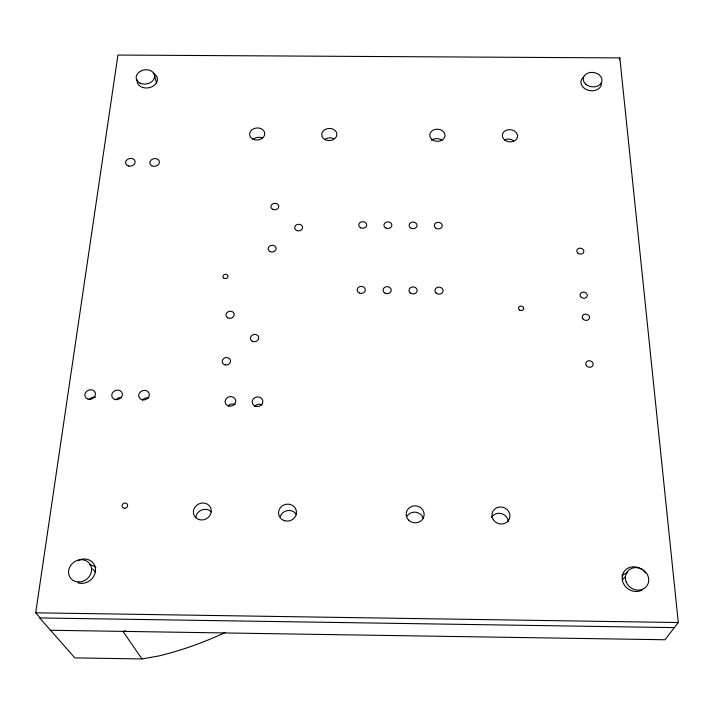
<?xml version="1.0" encoding="UTF-8"?>
<svg xmlns="http://www.w3.org/2000/svg" width="714" height="714" viewBox="0 0 714 714"><rect width="100%" height="100%" fill="white"/><g stroke="black" fill="none" stroke-linecap="round" stroke-linejoin="round"><path stroke-width="1.07" d="M40.234 617.958L35.7 612.808L117.935 55.049L619.823 57.905L678.3 622.537L664.993 639.753L50.515 630.266M619.333 59.869L619.823 57.905M674.373 627.615L39.663 617.949L74.854 657.889L142.006 658.951L159.249 655.863A300.121 257.941 -21.6 0 0 225.365 632.372M125.593 630.917L122.978 631.381L142.006 658.951M35.7 612.808L678.3 622.537M154.519 75.095L156.491 83.163M89.393 564.783A12.959 11.549 -36.9 0 1 95.899 567.639M195.779 517.579A8.979 8.247 -25.5 0 1 201.883 509.93A8.979 8.247 -25.5 0 1 211.317 511.867M280.272 516.543A8.889 8.354 -16.4 0 1 287.956 510.519A8.889 8.354 -16.4 0 1 296.542 514.74M116.016 399.751A5.364 4.65 -22 0 1 120.844 397.439M89.446 399.447A5.382 4.623 -23.3 0 1 95.631 397.305M142.604 400.063A5.346 4.668 -20.6 0 1 148.744 397.921M407.042 516.231A8.889 8.416 8 0 1 415.869 512.224A8.889 8.416 8 0 1 423.286 518.471M228.775 405.266A5.319 4.748 -15 0 1 235.183 404.579M254.612 406.552A5.31 4.766 -12.7 0 1 261.922 404.892M253.541 139.016A7.515 6.007 -6.5 0 1 262.618 138.123M324.754 139.525A7.506 6.033 -3 0 1 333.822 138.632M431.426 140.274A7.533 6.051 2.4 0 1 442.046 140.355M491.571 517.364A8.987 8.363 20.7 0 1 501.433 513.589A8.987 8.363 20.7 0 1 508.314 521.8M622.028 575.912A13.066 11.772 35.5 0 1 627.383 572.851M504.584 139.837A7.568 6.042 5.8 0 1 513.714 140.863M78.058 560.517A13.129 11.674 -36.4 0 1 95.551 569.799A13.129 11.674 -36.4 0 1 78.112 582.927M153.224 73.283A10.219 7.818 -10.2 0 1 156.428 82.86A10.219 7.818 -10.2 0 1 144.505 87.867A10.219 7.818 -10.2 0 1 137.204 80.004M601.447 82.851A10.317 7.916 8.3 0 1 587.934 90.16A10.317 7.916 8.3 0 1 583.472 77.121M642.305 589.934A13.245 11.906 35 0 1 625.509 586.56A13.245 11.906 35 0 1 625.134 570.308A13.245 11.906 35 0 1 641.832 569.442M643.18 570.513A13.245 11.906 35 0 1 645.438 573.092M622.394 580.321A11.888 10.71 35.7 0 1 625.339 576.76M92.543 568.942A11.79 10.505 -37 0 1 95.381 572.476M408.819 520.292A9.005 8.506 7.7 0 0 423.839 516.633A9.005 8.506 7.7 0 0 412.781 506.092A9.005 8.506 7.7 0 0 408.819 520.292M284.797 520.801A9.005 8.443 -16 0 0 296.256 510.519A9.005 8.443 -16 0 0 281.45 506.565A9.005 8.443 -16 0 0 284.797 520.801M199.349 519.649A9.086 8.327 -25.1 0 0 211.139 509.385A9.086 8.327 -25.1 0 0 196.511 505.432A9.086 8.327 -25.1 0 0 199.349 519.649M124.566 508.306A2.865 2.553 -29.1 0 0 127.431 504.387A2.865 2.553 -29.1 0 0 122.621 504.325A2.865 2.553 -29.1 0 0 124.566 508.306M142.122 399.786A5.417 4.712 -20.3 0 0 149.28 393.967A5.417 4.712 -20.3 0 0 140.649 391.727A5.417 4.712 -20.3 0 0 142.122 399.786M115.124 399.474A5.435 4.686 -21.8 0 0 122.353 393.655A5.435 4.686 -21.8 0 0 113.749 391.424A5.435 4.686 -21.8 0 0 115.124 399.474M88.152 399.162A5.453 4.668 -23 0 0 95.444 393.352A5.453 4.668 -23 0 0 86.867 391.12A5.453 4.668 -23 0 0 88.152 399.162M254.586 405.882A5.373 4.811 -12.5 0 0 262.859 401.768A5.373 4.811 -12.5 0 0 255.121 397.511A5.373 4.811 -12.5 0 0 254.586 405.882M228.685 406.061A5.382 4.793 -14.8 0 0 235.665 400.206A5.382 4.793 -14.8 0 0 226.9 397.957A5.382 4.793 -14.8 0 0 228.685 406.061M224.972 364.845A4.23 3.704 -13.3 0 0 230.47 360.32A4.23 3.704 -13.3 0 0 223.589 358.58A4.23 3.704 -13.3 0 0 224.972 364.845M359.142 292.927A4.079 3.508 -1.6 0 0 365.327 289.938A4.079 3.508 -1.6 0 0 359.267 286.841A4.079 3.508 -1.6 0 0 359.142 292.927M252.319 341.212A4.177 3.641 -10.4 0 0 258.763 338.097A4.177 3.641 -10.4 0 0 252.747 334.866A4.177 3.641 -10.4 0 0 252.319 341.212M227.802 317.873A4.141 3.561 -11.4 0 0 234.21 314.82A4.141 3.561 -11.4 0 0 228.293 311.67A4.141 3.561 -11.4 0 0 227.802 317.873M436.2 293.115A4.097 3.516 4 0 0 443.019 291.598A4.097 3.516 4 0 0 437.95 287.242A4.097 3.516 4 0 0 436.2 293.115M269.963 251.542A4.007 3.365 -7.2 0 0 276.131 248.659A4.007 3.365 -7.2 0 0 270.32 245.687A4.007 3.365 -7.2 0 0 269.963 251.542M224.071 278.299A2.544 2.151 -10.6 0 0 228.016 276.461A2.544 2.151 -10.6 0 0 224.383 274.551A2.544 2.151 -10.6 0 0 224.071 278.299M151.823 165.818A4.837 3.847 -11.5 0 0 159.4 162.489A4.837 3.847 -11.5 0 0 152.635 159.07A4.837 3.847 -11.5 0 0 151.823 165.818M128.627 166.023A4.846 3.838 -12.5 0 0 135.098 161.293A4.846 3.838 -12.5 0 0 127.342 159.508A4.846 3.838 -12.5 0 0 128.627 166.023M272.703 209.336A3.927 3.24 -6.4 0 0 278.755 206.569A3.927 3.24 -6.4 0 0 273.051 203.713A3.927 3.24 -6.4 0 0 272.703 209.336M253.015 139.23A7.595 6.042 -6.4 0 0 264.742 134.027A7.595 6.042 -6.4 0 0 253.765 128.725A7.595 6.042 -6.4 0 0 253.015 139.23M325.334 139.748A7.595 6.069 -3 0 0 336.901 134.535A7.595 6.069 -3 0 0 325.718 129.216A7.595 6.069 -3 0 0 325.334 139.748M296.497 230.452A3.963 3.311 -5.3 0 0 302.584 227.623A3.963 3.311 -5.3 0 0 296.792 224.705A3.963 3.311 -5.3 0 0 296.497 230.452M432.068 139.542A7.613 6.087 2.3 0 0 444.76 136.874A7.613 6.087 2.3 0 0 435.326 129.368A7.613 6.087 2.3 0 0 432.068 139.542M385.087 293.177A4.079 3.516 0.3 0 0 391.245 290.187A4.079 3.516 0.3 0 0 385.149 287.09A4.079 3.516 0.3 0 0 385.087 293.177M493.285 519.667A9.095 8.452 20.2 0 0 508.904 519.837A9.095 8.452 20.2 0 0 500.594 506.958A9.095 8.452 20.2 0 0 493.285 519.667M360.695 227.811A3.963 3.311 -1.4 0 0 366.701 224.981A3.963 3.311 -1.4 0 0 360.82 222.072A3.963 3.311 -1.4 0 0 360.695 227.811M586.399 365.622A3.757 3.249 16.4 0 0 592.825 365.684A3.757 3.249 16.4 0 0 589.229 360.722A3.757 3.249 16.4 0 0 586.399 365.622M519.399 309.903A2.597 2.222 10 0 0 523.665 308.939A2.597 2.222 10 0 0 520.372 306.172A2.597 2.222 10 0 0 519.399 309.903M410.211 292.865A4.088 3.516 2.2 0 0 417.047 291.348A4.088 3.516 2.2 0 0 412.032 287.001A4.088 3.516 2.2 0 0 410.211 292.865M582.874 318.792A3.677 3.124 14.2 0 0 589.175 318.846A3.677 3.124 14.2 0 0 585.65 314.089A3.677 3.124 14.2 0 0 582.874 318.792M580.696 296.694A3.632 3.061 13.3 0 0 586.935 296.747A3.632 3.061 13.3 0 0 583.454 292.08A3.632 3.061 13.3 0 0 580.696 296.694M385.89 228.025A3.963 3.311 0.1 0 0 391.861 225.196A3.963 3.311 0.1 0 0 385.944 222.286A3.963 3.311 0.1 0 0 385.89 228.025M577.992 253.211A3.561 2.945 11.6 0 0 583.793 251.926A3.561 2.945 11.6 0 0 579.188 248.249A3.561 2.945 11.6 0 0 577.992 253.211M410.282 227.704A3.972 3.311 1.6 0 0 416.914 226.267A3.972 3.311 1.6 0 0 412.049 222.179A3.972 3.311 1.6 0 0 410.282 227.704M435.513 227.927A3.972 3.311 3.2 0 0 442.136 226.481A3.972 3.311 3.2 0 0 437.218 222.393A3.972 3.311 3.2 0 0 435.513 227.927M504.789 140.051A7.649 6.078 5.8 0 0 517.409 137.383A7.649 6.078 5.8 0 0 507.69 129.868A7.649 6.078 5.8 0 0 504.789 140.051M585.891 84.27A9.398 7.202 8.3 0 0 601.625 82.164A9.398 7.202 8.3 0 0 590.353 72.489A9.398 7.202 8.3 0 0 585.891 84.27M139.998 83.136A9.309 7.113 -10.2 0 0 154.599 76.96A9.309 7.113 -10.2 0 0 141.586 70.686A9.309 7.113 -10.2 0 0 139.998 83.136M626.178 581.928A12.084 10.853 35 0 0 646.206 586.747A12.084 10.853 35 0 0 638.789 567.951A12.084 10.853 35 0 0 626.178 581.928M78.647 581.981A11.986 10.648 -36.4 0 0 90.696 565.381A11.986 10.648 -36.4 0 0 70.882 565.167A11.986 10.648 -36.4 0 0 78.647 581.981"/></g></svg>
